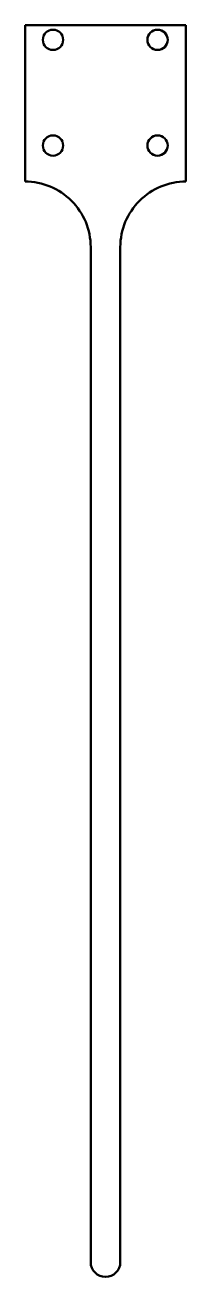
# Model space of a CAD drawing. Extents: x 86 to 124, y 0 to 296.
import ezdxf

# ---------------------------------------------------------------- set-up
doc = ezdxf.new("R2010")
doc.units = 0

msp = doc.modelspace()

# ---------------------------------------------------------------- linework, layer by layer
at = {"color": 7, "lineweight": 50}
for p, q in [((86, 295.997925), (86, 258.997925)), ((86, 295.997925), (124, 295.997925)), ((124, 258.997925), (124, 295.997925)), ((101.5, 243.49791), (101.5, 3.49791)), ((108.5, 243.49791), (108.5, 3.49791))]:
    msp.add_line(p, q, dxfattribs=at)
for centre in [(92.600006, 292.497925), (117.300003, 292.497925), (92.600006, 267.497925), (117.300003, 267.497925)]:
    msp.add_circle(centre, 2.4, dxfattribs=at)
for centre, radius, start, end in [((86, 243.49791), 15.5, 0, 90.000003), ((124, 243.49791), 15.5, 90.000003, 180.000005), ((105, 3.49791), 3.5, 180.000005, 360)]:
    msp.add_arc(centre, radius, start, end, dxfattribs=at)

doc.saveas('drawing.dxf')
